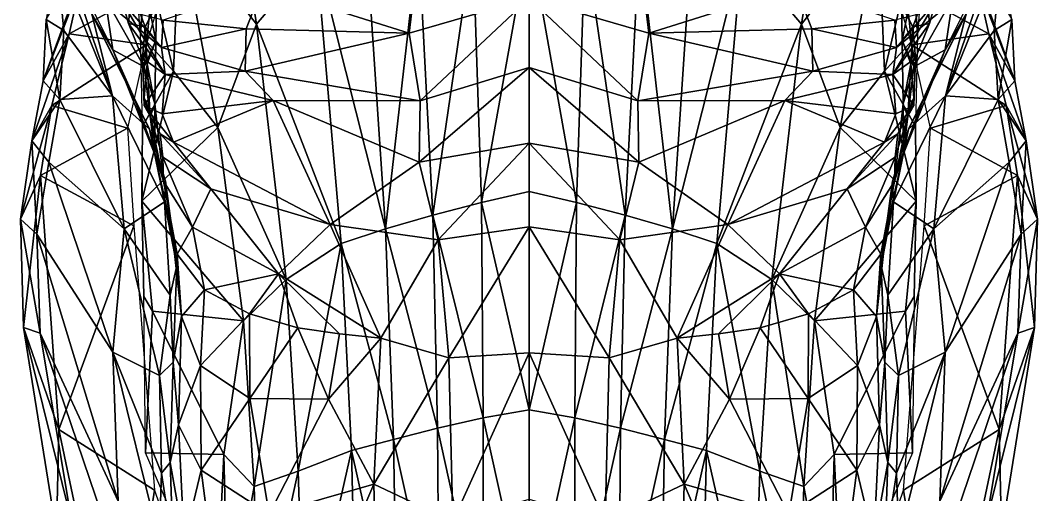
# Model space of a CAD drawing. Extents: x -0.45 to 0.39, y -1.3 to 2.18.
# Drawn here: x -0.0777 to 0.0777, y -1.1726 to -1.1001 of the extents above; entities that cross this region are included whole.
import ezdxf

# ---------------------------------------------------------------- set-up
doc = ezdxf.new("R2010")
doc.units = 0

msp = doc.modelspace()

# ---------------------------------------------------------------- linework, layer by layer
for points in [[(-0.04806, -1.05928, 1.45916), (-0.04164, -1.10066, 1.46093), (-0.0534, -1.08559, 1.48794)], [(-0.03253, -1.08988, 1.43932), (-0.04164, -1.10066, 1.46093), (-0.04806, -1.05928, 1.45916)], [(0.04164, -1.10066, 1.46093), (0.03253, -1.08988, 1.43932), (0.04806, -1.05928, 1.45916)], [(0.04164, -1.10066, 1.46093), (0.04806, -1.05928, 1.45916), (0.0534, -1.08559, 1.48794)], [(-0.0742, -1.10933, 1.53105), (-0.07373, -1.09996, 1.53563), (-0.06573, -1.08608, 1.52101)], [(-0.06849, -1.09451, 1.51778), (-0.0742, -1.10933, 1.53105), (-0.06573, -1.08608, 1.52101)], [(-0.0534, -1.08559, 1.48794), (-0.05429, -1.10785, 1.51365), (-0.05848, -1.09012, 1.51647)], [(-0.0534, -1.08559, 1.48794), (-0.04753, -1.11644, 1.48983), (-0.05429, -1.10785, 1.51365)], [(-0.04164, -1.10066, 1.46093), (-0.04753, -1.11644, 1.48983), (-0.0534, -1.08559, 1.48794)], [(0.04753, -1.11644, 1.48983), (0.04164, -1.10066, 1.46093), (0.0534, -1.08559, 1.48794)], [(0.04753, -1.11644, 1.48983), (0.0534, -1.08559, 1.48794), (0.05429, -1.10785, 1.51365)], [(0.05429, -1.10785, 1.51365), (0.0534, -1.08559, 1.48794), (0.05848, -1.09012, 1.51647)], [(0.07373, -1.09996, 1.53563), (0.0742, -1.10933, 1.53105), (0.06573, -1.08608, 1.52101)], [(0.0742, -1.10933, 1.53105), (0.06849, -1.09451, 1.51778), (0.06573, -1.08608, 1.52101)], [(-0.00858, -1.08806, 1.43543), (0, -1.08723, 1.4338), (-0.00728, -1.1279, 1.42921)], [(0, -1.12625, 1.42716), (-0.00728, -1.1279, 1.42921), (0, -1.08723, 1.4338)], [(0, -1.08723, 1.4338), (0.00858, -1.08806, 1.43543), (0.00728, -1.1279, 1.42921)], [(0.00728, -1.1279, 1.42921), (0, -1.12625, 1.42716), (0, -1.08723, 1.4338)], [(-0.06364, -1.11161, 1.56981), (-0.07152, -1.08838, 1.57774), (-0.07211, -1.09062, 1.54221)], [(-0.07152, -1.08838, 1.57774), (-0.06364, -1.11161, 1.56981), (-0.06676, -1.09916, 1.60173)], [(-0.05848, -1.09012, 1.51647), (-0.05936, -1.10223, 1.53071), (-0.06047, -1.08799, 1.53525)], [(-0.02485, -1.08769, 1.43458), (-0.02194, -1.13194, 1.43387), (-0.03253, -1.08988, 1.43932)], [(-0.02485, -1.08769, 1.43458), (-0.01687, -1.08771, 1.43461), (-0.02194, -1.13194, 1.43387)], [(-0.0147, -1.12985, 1.4309), (-0.02194, -1.13194, 1.43387), (-0.01687, -1.08771, 1.43461)], [(-0.01687, -1.08771, 1.43461), (-0.00858, -1.08806, 1.43543), (-0.0147, -1.12985, 1.4309)], [(-0.00728, -1.1279, 1.42921), (-0.0147, -1.12985, 1.4309), (-0.00858, -1.08806, 1.43543)], [(0.0147, -1.12985, 1.4309), (0.00728, -1.1279, 1.42921), (0.00858, -1.08806, 1.43543)], [(0.00858, -1.08806, 1.43543), (0.01687, -1.08771, 1.43461), (0.0147, -1.12985, 1.4309)], [(0.02194, -1.13194, 1.43387), (0.0147, -1.12985, 1.4309), (0.01687, -1.08771, 1.43461)], [(0.01687, -1.08771, 1.43461), (0.02485, -1.08769, 1.43458), (0.02194, -1.13194, 1.43387)], [(0.02194, -1.13194, 1.43387), (0.02485, -1.08769, 1.43458), (0.03253, -1.08988, 1.43932)], [(0.05936, -1.10223, 1.53071), (0.05848, -1.09012, 1.51647), (0.06047, -1.08799, 1.53525)], [(0.06364, -1.11161, 1.56981), (0.07152, -1.08838, 1.57774), (0.06676, -1.09916, 1.60173)], [(0.07152, -1.08838, 1.57774), (0.06364, -1.11161, 1.56981), (0.07211, -1.09062, 1.54221)], [(-0.07104, -1.10162, 1.53774), (-0.07211, -1.09062, 1.54221), (-0.07373, -1.09996, 1.53563)], [(-0.07104, -1.10162, 1.53774), (-0.06364, -1.11161, 1.56981), (-0.07211, -1.09062, 1.54221)], [(-0.05848, -1.09012, 1.51647), (-0.05429, -1.10785, 1.51365), (-0.05936, -1.10223, 1.53071)], [(-0.03253, -1.08988, 1.43932), (-0.02867, -1.13421, 1.44005), (-0.04164, -1.10066, 1.46093)], [(-0.02194, -1.13194, 1.43387), (-0.02867, -1.13421, 1.44005), (-0.03253, -1.08988, 1.43932)], [(0.02867, -1.13421, 1.44005), (0.02194, -1.13194, 1.43387), (0.03253, -1.08988, 1.43932)], [(0.02867, -1.13421, 1.44005), (0.03253, -1.08988, 1.43932), (0.04164, -1.10066, 1.46093)], [(0.05429, -1.10785, 1.51365), (0.05848, -1.09012, 1.51647), (0.05936, -1.10223, 1.53071)], [(0.06364, -1.11161, 1.56981), (0.07104, -1.10162, 1.53774), (0.07211, -1.09062, 1.54221)], [(0.07211, -1.09062, 1.54221), (0.07104, -1.10162, 1.53774), (0.07373, -1.09996, 1.53563)], [(-0.06358, -1.10457, 1.61062), (-0.06476, -1.09662, 1.61635), (-0.07026, -1.09121, 1.60605)], [(-0.06676, -1.09916, 1.60173), (-0.06358, -1.10457, 1.61062), (-0.07026, -1.09121, 1.60605)], [(0.06358, -1.10457, 1.61062), (0.06676, -1.09916, 1.60173), (0.07026, -1.09121, 1.60605)], [(0.06476, -1.09662, 1.61635), (0.06358, -1.10457, 1.61062), (0.07026, -1.09121, 1.60605)], [(-0.01729, -1.09345, 1.69071), (-0.04071, -1.09497, 1.6714), (-0.0183, -1.10205, 1.6831)], [(-0.01729, -1.09345, 1.69071), (-0.0183, -1.10205, 1.6831), (0, -1.0967, 1.6866)], [(0.0183, -1.10205, 1.6831), (0.01729, -1.09345, 1.69071), (0, -1.0967, 1.6866)], [(0.04071, -1.09497, 1.6714), (0.01729, -1.09345, 1.69071), (0.0183, -1.10205, 1.6831)], [(-0.06849, -1.09451, 1.51778), (-0.07023, -1.10213, 1.51456), (-0.0742, -1.10933, 1.53105)], [(-0.07023, -1.10213, 1.51456), (-0.06849, -1.09451, 1.51778), (-0.05557, -1.09408, 1.51818)], [(-0.05847, -1.10381, 1.51447), (-0.07023, -1.10213, 1.51456), (-0.05557, -1.09408, 1.51818)], [(-0.06073, -1.09545, 1.63832), (-0.06116, -1.10055, 1.64295), (-0.06209, -1.0973, 1.64661)], [(-0.05861, -1.10106, 1.63653), (-0.06116, -1.10055, 1.64295), (-0.06073, -1.09545, 1.63832)], [(-0.05691, -1.09775, 1.63325), (-0.05861, -1.10106, 1.63653), (-0.06073, -1.09545, 1.63832)], [(-0.04321, -1.10136, 1.66844), (-0.04071, -1.09497, 1.6714), (-0.05587, -1.10005, 1.6625)], [(-0.04071, -1.09497, 1.6714), (-0.04321, -1.10136, 1.66844), (-0.0183, -1.10205, 1.6831)], [(0.04321, -1.10136, 1.66844), (0.04071, -1.09497, 1.6714), (0.0183, -1.10205, 1.6831)], [(0.04071, -1.09497, 1.6714), (0.04321, -1.10136, 1.66844), (0.05587, -1.10005, 1.6625)], [(0.06849, -1.09451, 1.51778), (0.07023, -1.10213, 1.51456), (0.05557, -1.09408, 1.51818)], [(0.07023, -1.10213, 1.51456), (0.05847, -1.10381, 1.51447), (0.05557, -1.09408, 1.51818)], [(0.05861, -1.10106, 1.63653), (0.05691, -1.09775, 1.63325), (0.06073, -1.09545, 1.63832)], [(0.06116, -1.10055, 1.64295), (0.05861, -1.10106, 1.63653), (0.06073, -1.09545, 1.63832)], [(0.06116, -1.10055, 1.64295), (0.06073, -1.09545, 1.63832), (0.06209, -1.0973, 1.64661)], [(0.07023, -1.10213, 1.51456), (0.06849, -1.09451, 1.51778), (0.0742, -1.10933, 1.53105)], [(-0.06476, -1.09662, 1.61635), (-0.0588, -1.1072, 1.62011), (-0.05791, -1.09854, 1.62731)], [(-0.0588, -1.1072, 1.62011), (-0.06476, -1.09662, 1.61635), (-0.06358, -1.10457, 1.61062)], [(-0.0183, -1.10205, 1.6831), (-0.01661, -1.11239, 1.67539), (0, -1.0967, 1.6866)], [(0, -1.10728, 1.67847), (0, -1.0967, 1.6866), (-0.01661, -1.11239, 1.67539)], [(0, -1.0967, 1.6866), (0, -1.10728, 1.67847), (0.01661, -1.11239, 1.67539)], [(0.01661, -1.11239, 1.67539), (0.0183, -1.10205, 1.6831), (0, -1.0967, 1.6866)], [(0.0588, -1.1072, 1.62011), (0.06476, -1.09662, 1.61635), (0.05791, -1.09854, 1.62731)], [(0.06476, -1.09662, 1.61635), (0.0588, -1.1072, 1.62011), (0.06358, -1.10457, 1.61062)], [(-0.06356, -1.09814, 1.65503), (-0.06209, -1.0973, 1.64661), (-0.05613, -1.10423, 1.65833)], [(-0.05587, -1.10005, 1.6625), (-0.06356, -1.09814, 1.65503), (-0.05613, -1.10423, 1.65833)], [(-0.05613, -1.10423, 1.65833), (-0.06209, -1.0973, 1.64661), (-0.05559, -1.10834, 1.65265)], [(-0.05559, -1.10834, 1.65265), (-0.06209, -1.0973, 1.64661), (-0.06116, -1.10055, 1.64295)], [(-0.05791, -1.09854, 1.62731), (-0.0588, -1.1072, 1.62011), (-0.05699, -1.10314, 1.63005)], [(-0.05691, -1.09775, 1.63325), (-0.05699, -1.10314, 1.63005), (-0.05861, -1.10106, 1.63653)], [(-0.05699, -1.10314, 1.63005), (-0.05691, -1.09775, 1.63325), (-0.05791, -1.09854, 1.62731)], [(0.06209, -1.0973, 1.64661), (0.05613, -1.10423, 1.65833), (0.05559, -1.10834, 1.65265)], [(0.06209, -1.0973, 1.64661), (0.05559, -1.10834, 1.65265), (0.06116, -1.10055, 1.64295)], [(0.06356, -1.09814, 1.65503), (0.05587, -1.10005, 1.6625), (0.05613, -1.10423, 1.65833)], [(0.06209, -1.0973, 1.64661), (0.06356, -1.09814, 1.65503), (0.05613, -1.10423, 1.65833)], [(0.05691, -1.09775, 1.63325), (0.05699, -1.10314, 1.63005), (0.05791, -1.09854, 1.62731)], [(0.05699, -1.10314, 1.63005), (0.05691, -1.09775, 1.63325), (0.05861, -1.10106, 1.63653)], [(0.0588, -1.1072, 1.62011), (0.05791, -1.09854, 1.62731), (0.05699, -1.10314, 1.63005)], [(-0.07373, -1.09996, 1.53563), (-0.0742, -1.10933, 1.53105), (-0.07164, -1.1122, 1.53317)], [(-0.07104, -1.10162, 1.53774), (-0.07373, -1.09996, 1.53563), (-0.07164, -1.1122, 1.53317)], [(-0.05798, -1.11672, 1.59581), (-0.06033, -1.11191, 1.60459), (-0.06676, -1.09916, 1.60173)], [(-0.06033, -1.11191, 1.60459), (-0.06358, -1.10457, 1.61062), (-0.06676, -1.09916, 1.60173)], [(-0.05798, -1.11672, 1.59581), (-0.06676, -1.09916, 1.60173), (-0.06364, -1.11161, 1.56981)], [(-0.05587, -1.10005, 1.6625), (-0.05613, -1.10423, 1.65833), (-0.04321, -1.10136, 1.66844)], [(0.05613, -1.10423, 1.65833), (0.05587, -1.10005, 1.6625), (0.04321, -1.10136, 1.66844)], [(0.06033, -1.11191, 1.60459), (0.05798, -1.11672, 1.59581), (0.06676, -1.09916, 1.60173)], [(0.06676, -1.09916, 1.60173), (0.05798, -1.11672, 1.59581), (0.06364, -1.11161, 1.56981)], [(0.06358, -1.10457, 1.61062), (0.06033, -1.11191, 1.60459), (0.06676, -1.09916, 1.60173)], [(0.07373, -1.09996, 1.53563), (0.07104, -1.10162, 1.53774), (0.07164, -1.1122, 1.53317)], [(0.0742, -1.10933, 1.53105), (0.07373, -1.09996, 1.53563), (0.07164, -1.1122, 1.53317)], [(-0.07104, -1.10162, 1.53774), (-0.07164, -1.1122, 1.53317), (-0.06364, -1.11161, 1.56981)], [(-0.06116, -1.10055, 1.64295), (-0.05902, -1.10587, 1.64136), (-0.05559, -1.10834, 1.65265)], [(-0.05861, -1.10106, 1.63653), (-0.05902, -1.10587, 1.64136), (-0.06116, -1.10055, 1.64295)], [(-0.05902, -1.10587, 1.64136), (-0.05861, -1.10106, 1.63653), (-0.05833, -1.10671, 1.63396)], [(-0.05861, -1.10106, 1.63653), (-0.05699, -1.10314, 1.63005), (-0.05833, -1.10671, 1.63396)], [(-0.04334, -1.10784, 1.6641), (-0.04321, -1.10136, 1.66844), (-0.05613, -1.10423, 1.65833)], [(-0.04164, -1.10066, 1.46093), (-0.0371, -1.13968, 1.46123), (-0.04753, -1.11644, 1.48983)], [(-0.04321, -1.10136, 1.66844), (-0.04334, -1.10784, 1.6641), (-0.0183, -1.10205, 1.6831)], [(-0.02867, -1.13421, 1.44005), (-0.0371, -1.13968, 1.46123), (-0.04164, -1.10066, 1.46093)], [(0.04334, -1.10784, 1.6641), (0.04321, -1.10136, 1.66844), (0.0183, -1.10205, 1.6831)], [(0.0371, -1.13968, 1.46124), (0.02867, -1.13421, 1.44005), (0.04164, -1.10066, 1.46093)], [(0.0371, -1.13968, 1.46124), (0.04164, -1.10066, 1.46093), (0.04753, -1.11644, 1.48983)], [(0.04321, -1.10136, 1.66844), (0.04334, -1.10784, 1.6641), (0.05613, -1.10423, 1.65833)], [(0.05902, -1.10587, 1.64136), (0.06116, -1.10055, 1.64295), (0.05559, -1.10834, 1.65265)], [(0.05699, -1.10314, 1.63005), (0.05861, -1.10106, 1.63653), (0.05833, -1.10671, 1.63396)], [(0.05861, -1.10106, 1.63653), (0.05902, -1.10587, 1.64136), (0.05833, -1.10671, 1.63396)], [(0.05902, -1.10587, 1.64136), (0.05861, -1.10106, 1.63653), (0.06116, -1.10055, 1.64295)], [(0.07164, -1.1122, 1.53317), (0.07104, -1.10162, 1.53774), (0.06364, -1.11161, 1.56981)], [(-0.07592, -1.11847, 1.52657), (-0.0742, -1.10933, 1.53105), (-0.07023, -1.10213, 1.51456)], [(-0.07592, -1.11847, 1.52657), (-0.07023, -1.10213, 1.51456), (-0.07287, -1.1131, 1.50839)], [(-0.07287, -1.1131, 1.50839), (-0.07023, -1.10213, 1.51456), (-0.05847, -1.10381, 1.51447)], [(-0.05429, -1.10785, 1.51365), (-0.05904, -1.11632, 1.52413), (-0.05936, -1.10223, 1.53071)], [(-0.05716, -1.11285, 1.62526), (-0.05699, -1.10314, 1.63005), (-0.0588, -1.1072, 1.62011)], [(-0.05699, -1.10314, 1.63005), (-0.05716, -1.11285, 1.62526), (-0.05833, -1.10671, 1.63396)], [(-0.01661, -1.11239, 1.67539), (-0.0183, -1.10205, 1.6831), (-0.04334, -1.10784, 1.6641)], [(0.0183, -1.10205, 1.6831), (0.01661, -1.11239, 1.67539), (0.04334, -1.10784, 1.6641)], [(0.05904, -1.11632, 1.52413), (0.05429, -1.10785, 1.51365), (0.05936, -1.10223, 1.53071)], [(0.05716, -1.11285, 1.62526), (0.05699, -1.10314, 1.63005), (0.05833, -1.10671, 1.63396)], [(0.05699, -1.10314, 1.63005), (0.05716, -1.11285, 1.62526), (0.0588, -1.1072, 1.62011)], [(0.07023, -1.10213, 1.51456), (0.07287, -1.1131, 1.50839), (0.05847, -1.10381, 1.51447)], [(0.07023, -1.10213, 1.51456), (0.07592, -1.11847, 1.52657), (0.07287, -1.1131, 1.50839)], [(0.0742, -1.10933, 1.53105), (0.07592, -1.11847, 1.52657), (0.07023, -1.10213, 1.51456)], [(-0.06133, -1.11654, 1.50775), (-0.07287, -1.1131, 1.50839), (-0.05847, -1.10381, 1.51447)], [(-0.0588, -1.1072, 1.62011), (-0.06358, -1.10457, 1.61062), (-0.05715, -1.12058, 1.61461)], [(-0.06358, -1.10457, 1.61062), (-0.06033, -1.11191, 1.60459), (-0.05715, -1.12058, 1.61461)], [(-0.05613, -1.10423, 1.65833), (-0.05559, -1.10834, 1.65265), (-0.04334, -1.10784, 1.6641)], [(0.05559, -1.10834, 1.65265), (0.05613, -1.10423, 1.65833), (0.04334, -1.10784, 1.6641)], [(0.06033, -1.11191, 1.60459), (0.06358, -1.10457, 1.61062), (0.05715, -1.12058, 1.61461)], [(0.06358, -1.10457, 1.61062), (0.0588, -1.1072, 1.62011), (0.05715, -1.12058, 1.61461)], [(0.07287, -1.1131, 1.50839), (0.06133, -1.11654, 1.50775), (0.05847, -1.10381, 1.51447)], [(-0.0588, -1.11309, 1.64695), (-0.05902, -1.10587, 1.64136), (-0.05877, -1.1119, 1.63863)], [(-0.05902, -1.10587, 1.64136), (-0.0588, -1.11309, 1.64695), (-0.05559, -1.10834, 1.65265)], [(-0.05877, -1.1119, 1.63863), (-0.05902, -1.10587, 1.64136), (-0.05833, -1.10671, 1.63396)], [(0.0588, -1.11309, 1.64695), (0.05902, -1.10587, 1.64136), (0.05559, -1.10834, 1.65265)], [(0.05902, -1.10587, 1.64136), (0.05877, -1.1119, 1.63863), (0.05833, -1.10671, 1.63396)], [(0.05902, -1.10587, 1.64136), (0.0588, -1.11309, 1.64695), (0.05877, -1.1119, 1.63863)], [(-0.04753, -1.11644, 1.48983), (-0.05916, -1.1277, 1.50956), (-0.05429, -1.10785, 1.51365)], [(-0.05429, -1.10785, 1.51365), (-0.05916, -1.1277, 1.50956), (-0.05904, -1.11632, 1.52413)], [(-0.05716, -1.11285, 1.62526), (-0.0588, -1.1072, 1.62011), (-0.05715, -1.12058, 1.61461)], [(-0.05788, -1.11484, 1.63134), (-0.05877, -1.1119, 1.63863), (-0.05833, -1.10671, 1.63396)], [(-0.05716, -1.11285, 1.62526), (-0.05788, -1.11484, 1.63134), (-0.05833, -1.10671, 1.63396)], [(-0.0391, -1.11235, 1.65744), (-0.04334, -1.10784, 1.6641), (-0.05559, -1.10834, 1.65265)], [(-0.04334, -1.10784, 1.6641), (-0.0391, -1.11235, 1.65744), (-0.01661, -1.11239, 1.67539)], [(-0.01661, -1.11239, 1.67539), (-0.01677, -1.12178, 1.66779), (0, -1.10728, 1.67847)], [(0, -1.11886, 1.66999), (0, -1.10728, 1.67847), (-0.01677, -1.12178, 1.66779)], [(0.01677, -1.12178, 1.66779), (0.01661, -1.11239, 1.67539), (0, -1.10728, 1.67847)], [(0, -1.10728, 1.67847), (0, -1.11886, 1.66999), (0.01677, -1.12178, 1.66779)], [(0.0391, -1.11235, 1.65744), (0.04334, -1.10784, 1.6641), (0.01661, -1.11239, 1.67539)], [(0.04334, -1.10784, 1.6641), (0.0391, -1.11235, 1.65744), (0.05559, -1.10834, 1.65265)], [(0.05916, -1.1277, 1.50956), (0.04753, -1.11644, 1.48983), (0.05429, -1.10785, 1.51365)], [(0.05916, -1.1277, 1.50956), (0.05429, -1.10785, 1.51365), (0.05904, -1.11632, 1.52413)], [(0.0588, -1.1072, 1.62011), (0.05716, -1.11285, 1.62526), (0.05715, -1.12058, 1.61461)], [(0.05788, -1.11484, 1.63134), (0.05716, -1.11285, 1.62526), (0.05833, -1.10671, 1.63396)], [(0.05877, -1.1119, 1.63863), (0.05788, -1.11484, 1.63134), (0.05833, -1.10671, 1.63396)], [(-0.0742, -1.10933, 1.53105), (-0.07592, -1.11847, 1.52657), (-0.07164, -1.1122, 1.53317)], [(-0.0588, -1.11309, 1.64695), (-0.05603, -1.11436, 1.65008), (-0.05559, -1.10834, 1.65265)], [(-0.05559, -1.10834, 1.65265), (-0.05603, -1.11436, 1.65008), (-0.0391, -1.11235, 1.65744)], [(0.05603, -1.11436, 1.65008), (0.05559, -1.10834, 1.65265), (0.0391, -1.11235, 1.65744)], [(0.05603, -1.11436, 1.65008), (0.0588, -1.11309, 1.64695), (0.05559, -1.10834, 1.65265)], [(0.07592, -1.11847, 1.52657), (0.0742, -1.10933, 1.53105), (0.07164, -1.1122, 1.53317)], [(-0.07335, -1.12178, 1.52945), (-0.07164, -1.1122, 1.53317), (-0.07592, -1.11847, 1.52657)], [(-0.07164, -1.1122, 1.53317), (-0.07335, -1.12178, 1.52945), (-0.06183, -1.13195, 1.56122)], [(-0.06183, -1.13195, 1.56122), (-0.06364, -1.11161, 1.56981), (-0.07164, -1.1122, 1.53317)], [(-0.06364, -1.11161, 1.56981), (-0.06183, -1.13195, 1.56122), (-0.05569, -1.12781, 1.58886)], [(-0.05569, -1.12781, 1.58886), (-0.05798, -1.11672, 1.59581), (-0.06364, -1.11161, 1.56981)], [(-0.05798, -1.11672, 1.59581), (-0.0555, -1.12466, 1.60282), (-0.06033, -1.11191, 1.60459)], [(-0.06033, -1.11191, 1.60459), (-0.0555, -1.12466, 1.60282), (-0.05715, -1.12058, 1.61461)], [(-0.0588, -1.11309, 1.64695), (-0.05877, -1.1119, 1.63863), (-0.05633, -1.1174, 1.64244)], [(-0.05877, -1.1119, 1.63863), (-0.05594, -1.12099, 1.635), (-0.05633, -1.1174, 1.64244)], [(-0.05877, -1.1119, 1.63863), (-0.05788, -1.11484, 1.63134), (-0.05594, -1.12099, 1.635)], [(-0.05603, -1.11436, 1.65008), (-0.0543, -1.11871, 1.64676), (-0.0391, -1.11235, 1.65744)], [(-0.03036, -1.13128, 1.65881), (-0.0391, -1.11235, 1.65744), (-0.0543, -1.11871, 1.64676)], [(-0.01677, -1.12178, 1.66779), (-0.01661, -1.11239, 1.67539), (-0.0391, -1.11235, 1.65744)], [(-0.0391, -1.11235, 1.65744), (-0.03036, -1.13128, 1.65881), (-0.01677, -1.12178, 1.66779)], [(0.01661, -1.11239, 1.67539), (0.01677, -1.12178, 1.66779), (0.0391, -1.11235, 1.65744)], [(0.03036, -1.13128, 1.65881), (0.0391, -1.11235, 1.65744), (0.01677, -1.12178, 1.66779)], [(0.0391, -1.11235, 1.65744), (0.03036, -1.13128, 1.65881), (0.0543, -1.11871, 1.64676)], [(0.0543, -1.11871, 1.64676), (0.05603, -1.11436, 1.65008), (0.0391, -1.11235, 1.65744)], [(0.0555, -1.12466, 1.60282), (0.06033, -1.11191, 1.60459), (0.05715, -1.12058, 1.61461)], [(0.0555, -1.12466, 1.60282), (0.05798, -1.11672, 1.59581), (0.06033, -1.11191, 1.60459)], [(0.05798, -1.11672, 1.59581), (0.05569, -1.12781, 1.58886), (0.06364, -1.11161, 1.56981)], [(0.06183, -1.13195, 1.56122), (0.06364, -1.11161, 1.56981), (0.05569, -1.12781, 1.58886)], [(0.05594, -1.12099, 1.635), (0.05877, -1.1119, 1.63863), (0.05633, -1.1174, 1.64244)], [(0.05788, -1.11484, 1.63134), (0.05877, -1.1119, 1.63863), (0.05594, -1.12099, 1.635)], [(0.05877, -1.1119, 1.63863), (0.0588, -1.11309, 1.64695), (0.05633, -1.1174, 1.64244)], [(0.06364, -1.11161, 1.56981), (0.06183, -1.13195, 1.56122), (0.07164, -1.1122, 1.53317)], [(0.07335, -1.12178, 1.52945), (0.07164, -1.1122, 1.53317), (0.06183, -1.13195, 1.56122)], [(0.07164, -1.1122, 1.53317), (0.07335, -1.12178, 1.52945), (0.07592, -1.11847, 1.52657)], [(-0.07769, -1.13045, 1.52002), (-0.07592, -1.11847, 1.52657), (-0.07287, -1.1131, 1.50839)], [(-0.07769, -1.13045, 1.52002), (-0.07287, -1.1131, 1.50839), (-0.0746, -1.1238, 1.49998)], [(-0.0746, -1.1238, 1.49998), (-0.07287, -1.1131, 1.50839), (-0.06133, -1.11654, 1.50775)], [(-0.05603, -1.11436, 1.65008), (-0.0588, -1.11309, 1.64695), (-0.0543, -1.11871, 1.64676)], [(-0.0543, -1.11871, 1.64676), (-0.0588, -1.11309, 1.64695), (-0.05633, -1.1174, 1.64244)], [(-0.05716, -1.11285, 1.62526), (-0.05583, -1.12467, 1.62541), (-0.05788, -1.11484, 1.63134)], [(-0.05583, -1.12467, 1.62541), (-0.05716, -1.11285, 1.62526), (-0.05715, -1.12058, 1.61461)], [(0.0588, -1.11309, 1.64695), (0.05603, -1.11436, 1.65008), (0.0543, -1.11871, 1.64676)], [(0.0588, -1.11309, 1.64695), (0.0543, -1.11871, 1.64676), (0.05633, -1.1174, 1.64244)], [(0.05583, -1.12467, 1.62541), (0.05716, -1.11285, 1.62526), (0.05788, -1.11484, 1.63134)], [(0.05716, -1.11285, 1.62526), (0.05583, -1.12467, 1.62541), (0.05715, -1.12058, 1.61461)], [(0.07287, -1.1131, 1.50839), (0.0746, -1.1238, 1.49998), (0.06133, -1.11654, 1.50775)], [(0.07592, -1.11847, 1.52657), (0.07769, -1.13045, 1.52002), (0.07287, -1.1131, 1.50839)], [(0.07287, -1.1131, 1.50839), (0.07769, -1.13045, 1.52002), (0.0746, -1.1238, 1.49998)], [(-0.05594, -1.12099, 1.635), (-0.05788, -1.11484, 1.63134), (-0.05583, -1.12467, 1.62541)], [(0.05788, -1.11484, 1.63134), (0.05594, -1.12099, 1.635), (0.05583, -1.12467, 1.62541)], [(-0.06038, -1.13147, 1.50165), (-0.0746, -1.1238, 1.49998), (-0.06133, -1.11654, 1.50775)], [(-0.05916, -1.1277, 1.50956), (-0.05901, -1.12962, 1.51687), (-0.05904, -1.11632, 1.52413)], [(-0.04753, -1.11644, 1.48983), (-0.04359, -1.14601, 1.49124), (-0.05916, -1.1277, 1.50956)], [(-0.0555, -1.12466, 1.60282), (-0.05798, -1.11672, 1.59581), (-0.05569, -1.12781, 1.58886)], [(-0.0371, -1.13968, 1.46123), (-0.04359, -1.14601, 1.49124), (-0.04753, -1.11644, 1.48983)], [(0.04359, -1.14601, 1.49124), (0.0371, -1.13968, 1.46124), (0.04753, -1.11644, 1.48983)], [(0.04359, -1.14601, 1.49124), (0.04753, -1.11644, 1.48983), (0.05916, -1.1277, 1.50956)], [(0.05798, -1.11672, 1.59581), (0.0555, -1.12466, 1.60282), (0.05569, -1.12781, 1.58886)], [(0.05901, -1.12962, 1.51687), (0.05916, -1.1277, 1.50956), (0.05904, -1.11632, 1.52413)], [(0.0746, -1.1238, 1.49998), (0.06038, -1.13147, 1.50165), (0.06133, -1.11654, 1.50775)], [(-0.07592, -1.11847, 1.52657), (-0.07769, -1.13045, 1.52002), (-0.07516, -1.13276, 1.52332)], [(-0.07335, -1.12178, 1.52945), (-0.07592, -1.11847, 1.52657), (-0.07516, -1.13276, 1.52332)], [(-0.05633, -1.1174, 1.64244), (-0.04862, -1.12581, 1.64206), (-0.0543, -1.11871, 1.64676)], [(-0.05594, -1.12099, 1.635), (-0.04862, -1.12581, 1.64206), (-0.05633, -1.1174, 1.64244)], [(-0.0543, -1.11871, 1.64676), (-0.04862, -1.12581, 1.64206), (-0.03036, -1.13128, 1.65881)], [(0.04862, -1.12581, 1.64206), (0.0543, -1.11871, 1.64676), (0.03036, -1.13128, 1.65881)], [(0.04862, -1.12581, 1.64206), (0.05633, -1.1174, 1.64244), (0.0543, -1.11871, 1.64676)], [(0.04862, -1.12581, 1.64206), (0.05594, -1.12099, 1.635), (0.05633, -1.1174, 1.64244)], [(0.07592, -1.11847, 1.52657), (0.07335, -1.12178, 1.52945), (0.07516, -1.13276, 1.52332)], [(0.07769, -1.13045, 1.52002), (0.07592, -1.11847, 1.52657), (0.07516, -1.13276, 1.52332)], [(-0.01677, -1.12178, 1.66779), (-0.01389, -1.13364, 1.65787), (0, -1.11886, 1.66999)], [(0, -1.13162, 1.65941), (0, -1.11886, 1.66999), (-0.01389, -1.13364, 1.65787)], [(0.01389, -1.13364, 1.65787), (0.01677, -1.12178, 1.66779), (0, -1.11886, 1.66999)], [(0, -1.11886, 1.66999), (0, -1.13162, 1.65941), (0.01389, -1.13364, 1.65787)], [(-0.06359, -1.15079, 1.54991), (-0.07335, -1.12178, 1.52945), (-0.07516, -1.13276, 1.52332)], [(-0.06359, -1.15079, 1.54991), (-0.06183, -1.13195, 1.56122), (-0.07335, -1.12178, 1.52945)], [(-0.0543, -1.13433, 1.61104), (-0.05375, -1.13579, 1.61962), (-0.05715, -1.12058, 1.61461)], [(-0.05375, -1.13579, 1.61962), (-0.05583, -1.12467, 1.62541), (-0.05715, -1.12058, 1.61461)], [(-0.0555, -1.12466, 1.60282), (-0.0543, -1.13433, 1.61104), (-0.05715, -1.12058, 1.61461)], [(-0.04862, -1.12581, 1.64206), (-0.05594, -1.12099, 1.635), (-0.05141, -1.13167, 1.63009)], [(-0.05141, -1.13167, 1.63009), (-0.05594, -1.12099, 1.635), (-0.05583, -1.12467, 1.62541)], [(-0.01389, -1.13364, 1.65787), (-0.01677, -1.12178, 1.66779), (-0.03036, -1.13128, 1.65881)], [(0.01677, -1.12178, 1.66779), (0.01389, -1.13364, 1.65787), (0.03036, -1.13128, 1.65881)], [(0.05594, -1.12099, 1.635), (0.04862, -1.12581, 1.64206), (0.05141, -1.13167, 1.63009)], [(0.05594, -1.12099, 1.635), (0.05141, -1.13167, 1.63009), (0.05583, -1.12467, 1.62541)], [(0.05583, -1.12467, 1.62541), (0.05375, -1.13579, 1.61962), (0.05715, -1.12058, 1.61461)], [(0.05375, -1.13579, 1.61962), (0.0543, -1.13433, 1.61104), (0.05715, -1.12058, 1.61461)], [(0.0543, -1.13433, 1.61104), (0.0555, -1.12466, 1.60282), (0.05715, -1.12058, 1.61461)], [(0.06183, -1.13195, 1.56122), (0.06359, -1.15079, 1.54991), (0.07335, -1.12178, 1.52945)], [(0.07335, -1.12178, 1.52945), (0.06359, -1.15079, 1.54991), (0.07516, -1.13276, 1.52332)], [(-0.0772, -1.14703, 1.51255), (-0.07769, -1.13045, 1.52002), (-0.0746, -1.1238, 1.49998)], [(-0.0772, -1.14703, 1.51255), (-0.0746, -1.1238, 1.49998), (-0.07179, -1.16261, 1.4909)], [(-0.07179, -1.16261, 1.4909), (-0.0746, -1.1238, 1.49998), (-0.06038, -1.13147, 1.50165)], [(-0.05375, -1.13579, 1.61962), (-0.05141, -1.13167, 1.63009), (-0.05583, -1.12467, 1.62541)], [(-0.05379, -1.13756, 1.5989), (-0.0555, -1.12466, 1.60282), (-0.05569, -1.12781, 1.58886)], [(-0.0543, -1.13433, 1.61104), (-0.0555, -1.12466, 1.60282), (-0.05379, -1.13756, 1.5989)], [(0.05141, -1.13167, 1.63009), (0.05375, -1.13579, 1.61962), (0.05583, -1.12467, 1.62541)], [(0.0555, -1.12466, 1.60282), (0.05379, -1.13756, 1.5989), (0.05569, -1.12781, 1.58886)], [(0.0555, -1.12466, 1.60282), (0.0543, -1.13433, 1.61104), (0.05379, -1.13756, 1.5989)], [(0.0746, -1.1238, 1.49998), (0.07179, -1.16261, 1.4909), (0.06038, -1.13147, 1.50165)], [(0.0746, -1.1238, 1.49998), (0.0772, -1.14703, 1.51255), (0.07179, -1.16261, 1.4909)], [(0.07769, -1.13045, 1.52002), (0.0772, -1.14703, 1.51255), (0.0746, -1.1238, 1.49998)], [(-0.04862, -1.12581, 1.64206), (-0.05141, -1.13167, 1.63009), (-0.03825, -1.1388, 1.63736)], [(-0.03825, -1.1388, 1.63736), (-0.03036, -1.13128, 1.65881), (-0.04862, -1.12581, 1.64206)], [(0, -1.12625, 1.42716), (0, -1.15958, 1.42536), (-0.00728, -1.1279, 1.42921)], [(0, -1.15958, 1.42536), (0, -1.12625, 1.42716), (0.00728, -1.1279, 1.42921)], [(0.03036, -1.13128, 1.65881), (0.03825, -1.1388, 1.63736), (0.04862, -1.12581, 1.64206)], [(0.05141, -1.13167, 1.63009), (0.04862, -1.12581, 1.64206), (0.03825, -1.1388, 1.63736)], [(-0.05481, -1.1421, 1.58462), (-0.05569, -1.12781, 1.58886), (-0.06183, -1.13195, 1.56122)], [(-0.05749, -1.14452, 1.505), (-0.05882, -1.14231, 1.51066), (-0.05916, -1.1277, 1.50956)], [(-0.05901, -1.12962, 1.51687), (-0.05916, -1.1277, 1.50956), (-0.05882, -1.14231, 1.51066)], [(-0.04359, -1.14601, 1.49124), (-0.05749, -1.14452, 1.505), (-0.05916, -1.1277, 1.50956)], [(-0.05481, -1.1421, 1.58462), (-0.05379, -1.13756, 1.5989), (-0.05569, -1.12781, 1.58886)], [(-0.00728, -1.1279, 1.42921), (-0.00702, -1.16083, 1.42751), (-0.0147, -1.12985, 1.4309)], [(0, -1.15958, 1.42536), (-0.00702, -1.16083, 1.42751), (-0.00728, -1.1279, 1.42921)], [(0.00702, -1.16083, 1.42751), (0, -1.15958, 1.42536), (0.00728, -1.1279, 1.42921)], [(0.00702, -1.16083, 1.42751), (0.00728, -1.1279, 1.42921), (0.0147, -1.12985, 1.4309)], [(0.05749, -1.14452, 1.505), (0.04359, -1.14601, 1.49124), (0.05916, -1.1277, 1.50956)], [(0.05379, -1.13756, 1.5989), (0.05481, -1.1421, 1.58462), (0.05569, -1.12781, 1.58886)], [(0.05569, -1.12781, 1.58886), (0.05481, -1.1421, 1.58462), (0.06183, -1.13195, 1.56122)], [(0.05882, -1.14231, 1.51066), (0.05749, -1.14452, 1.505), (0.05916, -1.1277, 1.50956)], [(0.05916, -1.1277, 1.50956), (0.05901, -1.12962, 1.51687), (0.05882, -1.14231, 1.51066)], [(-0.07769, -1.13045, 1.52002), (-0.0772, -1.14703, 1.51255), (-0.07467, -1.14791, 1.51661)], [(-0.07516, -1.13276, 1.52332), (-0.07769, -1.13045, 1.52002), (-0.07467, -1.14791, 1.51661)], [(-0.0147, -1.12985, 1.4309), (-0.01398, -1.16241, 1.43025), (-0.02194, -1.13194, 1.43387)], [(-0.00702, -1.16083, 1.42751), (-0.01398, -1.16241, 1.43025), (-0.0147, -1.12985, 1.4309)], [(0.01398, -1.16241, 1.43025), (0.00702, -1.16083, 1.42751), (0.0147, -1.12985, 1.4309)], [(0.01398, -1.16241, 1.43025), (0.0147, -1.12985, 1.4309), (0.02194, -1.13194, 1.43387)], [(0.0772, -1.14703, 1.51255), (0.07769, -1.13045, 1.52002), (0.07467, -1.14791, 1.51661)], [(0.07769, -1.13045, 1.52002), (0.07516, -1.13276, 1.52332), (0.07467, -1.14791, 1.51661)], [(-0.05719, -1.17188, 1.48735), (-0.07179, -1.16261, 1.4909), (-0.06038, -1.13147, 1.50165)], [(-0.06183, -1.13195, 1.56122), (-0.06359, -1.15079, 1.54991), (-0.05642, -1.15435, 1.57493)], [(-0.05642, -1.15435, 1.57493), (-0.05481, -1.1421, 1.58462), (-0.06183, -1.13195, 1.56122)], [(-0.05141, -1.13167, 1.63009), (-0.05375, -1.13579, 1.61962), (-0.04956, -1.14129, 1.62357)], [(-0.05141, -1.13167, 1.63009), (-0.04956, -1.14129, 1.62357), (-0.03825, -1.1388, 1.63736)], [(-0.02263, -1.14866, 1.64304), (-0.03036, -1.13128, 1.65881), (-0.03825, -1.1388, 1.63736)], [(-0.01389, -1.13364, 1.65787), (-0.03036, -1.13128, 1.65881), (-0.02263, -1.14866, 1.64304)], [(-0.02194, -1.13194, 1.43387), (-0.02072, -1.16412, 1.43426), (-0.02867, -1.13421, 1.44005)], [(-0.01398, -1.16241, 1.43025), (-0.02072, -1.16412, 1.43426), (-0.02194, -1.13194, 1.43387)], [(0, -1.13162, 1.65941), (-0.01389, -1.13364, 1.65787), (-0.01227, -1.15166, 1.64189)], [(0, -1.15089, 1.64306), (0, -1.13162, 1.65941), (-0.01227, -1.15166, 1.64189)], [(0.01389, -1.13364, 1.65787), (0, -1.13162, 1.65941), (0.01227, -1.15166, 1.64189)], [(0, -1.13162, 1.65941), (0, -1.15089, 1.64306), (0.01227, -1.15166, 1.64189)], [(0.03036, -1.13128, 1.65881), (0.01389, -1.13364, 1.65787), (0.02263, -1.14866, 1.64304)], [(0.02072, -1.16412, 1.43426), (0.01398, -1.16241, 1.43025), (0.02194, -1.13194, 1.43387)], [(0.02072, -1.16412, 1.43426), (0.02194, -1.13194, 1.43387), (0.02867, -1.13421, 1.44005)], [(0.03036, -1.13128, 1.65881), (0.02263, -1.14866, 1.64304), (0.03825, -1.1388, 1.63736)], [(0.04956, -1.14129, 1.62357), (0.05141, -1.13167, 1.63009), (0.03825, -1.1388, 1.63736)], [(0.05375, -1.13579, 1.61962), (0.05141, -1.13167, 1.63009), (0.04956, -1.14129, 1.62357)], [(0.05481, -1.1421, 1.58462), (0.05642, -1.15435, 1.57492), (0.06183, -1.13195, 1.56122)], [(0.06359, -1.15079, 1.54991), (0.06183, -1.13195, 1.56122), (0.05642, -1.15435, 1.57492)], [(0.07179, -1.16261, 1.4909), (0.05719, -1.17188, 1.48735), (0.06038, -1.13147, 1.50165)], [(-0.06276, -1.17356, 1.53921), (-0.06359, -1.15079, 1.54991), (-0.07516, -1.13276, 1.52332)], [(-0.06276, -1.17356, 1.53921), (-0.07516, -1.13276, 1.52332), (-0.07467, -1.14791, 1.51661)], [(-0.0371, -1.13968, 1.46123), (-0.02867, -1.13421, 1.44005), (-0.03525, -1.16897, 1.45843)], [(-0.02712, -1.16581, 1.4403), (-0.03525, -1.16897, 1.45843), (-0.02867, -1.13421, 1.44005)], [(-0.02072, -1.16412, 1.43426), (-0.02712, -1.16581, 1.4403), (-0.02867, -1.13421, 1.44005)], [(-0.01227, -1.15166, 1.64189), (-0.01389, -1.13364, 1.65787), (-0.02263, -1.14866, 1.64304)], [(0.01389, -1.13364, 1.65787), (0.01227, -1.15166, 1.64189), (0.02263, -1.14866, 1.64304)], [(0.02712, -1.16581, 1.4403), (0.02072, -1.16412, 1.43426), (0.02867, -1.13421, 1.44005)], [(0.03525, -1.16897, 1.45843), (0.02712, -1.16581, 1.4403), (0.02867, -1.13421, 1.44005)], [(0.02867, -1.13421, 1.44005), (0.0371, -1.13968, 1.46124), (0.03525, -1.16897, 1.45843)], [(0.07516, -1.13276, 1.52332), (0.06276, -1.17356, 1.53921), (0.07467, -1.14791, 1.51661)], [(0.06359, -1.15079, 1.54991), (0.06276, -1.17356, 1.53921), (0.07516, -1.13276, 1.52332)], [(-0.05375, -1.13579, 1.61962), (-0.0543, -1.13433, 1.61104), (-0.0531, -1.14534, 1.61244)], [(-0.0543, -1.13433, 1.61104), (-0.05379, -1.13756, 1.5989), (-0.0531, -1.14534, 1.61244)], [(-0.04956, -1.14129, 1.62357), (-0.05375, -1.13579, 1.61962), (-0.0531, -1.14534, 1.61244)], [(0.05375, -1.13579, 1.61962), (0.04956, -1.14129, 1.62357), (0.0531, -1.14534, 1.61244)], [(0.0543, -1.13433, 1.61104), (0.05375, -1.13579, 1.61962), (0.0531, -1.14534, 1.61244)], [(0.05379, -1.13756, 1.5989), (0.0543, -1.13433, 1.61104), (0.0531, -1.14534, 1.61244)], [(-0.05481, -1.1421, 1.58462), (-0.05433, -1.15232, 1.59207), (-0.05379, -1.13756, 1.5989)], [(-0.05379, -1.13756, 1.5989), (-0.05433, -1.15232, 1.59207), (-0.0531, -1.14534, 1.61244)], [(-0.04956, -1.14129, 1.62357), (-0.04269, -1.14494, 1.6271), (-0.03825, -1.1388, 1.63736)], [(-0.04269, -1.14494, 1.6271), (-0.03532, -1.14706, 1.63157), (-0.03825, -1.1388, 1.63736)], [(-0.03532, -1.14706, 1.63157), (-0.02893, -1.14797, 1.63709), (-0.03825, -1.1388, 1.63736)], [(-0.03825, -1.1388, 1.63736), (-0.02893, -1.14797, 1.63709), (-0.02263, -1.14866, 1.64304)], [(0.02893, -1.14797, 1.63709), (0.03825, -1.1388, 1.63736), (0.02263, -1.14866, 1.64304)], [(0.02893, -1.14797, 1.63709), (0.03532, -1.14706, 1.63157), (0.03825, -1.1388, 1.63736)], [(0.03532, -1.14706, 1.63157), (0.04269, -1.14494, 1.6271), (0.03825, -1.1388, 1.63736)], [(0.04269, -1.14494, 1.6271), (0.04956, -1.14129, 1.62357), (0.03825, -1.1388, 1.63736)], [(0.05433, -1.15232, 1.59207), (0.05379, -1.13756, 1.5989), (0.0531, -1.14534, 1.61244)], [(0.05433, -1.15232, 1.59207), (0.05481, -1.1421, 1.58462), (0.05379, -1.13756, 1.5989)], [(-0.04359, -1.14601, 1.49124), (-0.0371, -1.13968, 1.46123), (-0.042, -1.17134, 1.4832)], [(-0.03525, -1.16897, 1.45843), (-0.042, -1.17134, 1.4832), (-0.0371, -1.13968, 1.46123)], [(0.042, -1.17134, 1.4832), (0.03525, -1.16897, 1.45843), (0.0371, -1.13968, 1.46124)], [(0.0371, -1.13968, 1.46124), (0.04359, -1.14601, 1.49124), (0.042, -1.17134, 1.4832)], [(-0.05016, -1.15285, 1.61663), (-0.04956, -1.14129, 1.62357), (-0.0531, -1.14534, 1.61244)], [(-0.04269, -1.14494, 1.6271), (-0.04956, -1.14129, 1.62357), (-0.05016, -1.15285, 1.61663)], [(0.04956, -1.14129, 1.62357), (0.04269, -1.14494, 1.6271), (0.05016, -1.15285, 1.61663)], [(0.04956, -1.14129, 1.62357), (0.05016, -1.15285, 1.61663), (0.0531, -1.14534, 1.61244)], [(-0.05882, -1.14231, 1.51066), (-0.05749, -1.14452, 1.505), (-0.0586, -1.16618, 1.49984)], [(-0.05433, -1.15232, 1.59207), (-0.05481, -1.1421, 1.58462), (-0.05642, -1.15435, 1.57493)], [(0.05481, -1.1421, 1.58462), (0.05433, -1.15232, 1.59207), (0.05642, -1.15435, 1.57492)], [(0.05749, -1.14452, 1.505), (0.05882, -1.14231, 1.51066), (0.0586, -1.16618, 1.49984)], [(-0.04661, -1.16642, 1.49624), (-0.0586, -1.16618, 1.49984), (-0.05749, -1.14452, 1.505)], [(-0.05749, -1.14452, 1.505), (-0.04359, -1.14601, 1.49124), (-0.04661, -1.16642, 1.49624)], [(-0.04269, -1.14494, 1.6271), (-0.05016, -1.15285, 1.61663), (-0.04264, -1.15787, 1.62002)], [(-0.03532, -1.14706, 1.63157), (-0.04269, -1.14494, 1.6271), (-0.04264, -1.15787, 1.62002)], [(0.04269, -1.14494, 1.6271), (0.03532, -1.14706, 1.63157), (0.04264, -1.15787, 1.62002)], [(0.05016, -1.15285, 1.61663), (0.04269, -1.14494, 1.6271), (0.04264, -1.15787, 1.62002)], [(0.04359, -1.14601, 1.49124), (0.05749, -1.14452, 1.505), (0.04661, -1.16642, 1.49624)], [(0.0586, -1.16618, 1.49984), (0.04661, -1.16642, 1.49624), (0.05749, -1.14452, 1.505)], [(-0.05433, -1.15232, 1.59207), (-0.05354, -1.1619, 1.60381), (-0.0531, -1.14534, 1.61244)], [(-0.05354, -1.1619, 1.60381), (-0.05016, -1.15285, 1.61663), (-0.0531, -1.14534, 1.61244)], [(-0.042, -1.17134, 1.4832), (-0.04661, -1.16642, 1.49624), (-0.04359, -1.14601, 1.49124)], [(0.04661, -1.16642, 1.49624), (0.042, -1.17134, 1.4832), (0.04359, -1.14601, 1.49124)], [(0.05016, -1.15285, 1.61663), (0.05354, -1.1619, 1.60381), (0.0531, -1.14534, 1.61244)], [(0.05354, -1.1619, 1.60381), (0.05433, -1.15232, 1.59207), (0.0531, -1.14534, 1.61244)], [(-0.0772, -1.14703, 1.51255), (-0.07219, -1.17846, 1.49982), (-0.06984, -1.17684, 1.50572)], [(-0.07467, -1.14791, 1.51661), (-0.0772, -1.14703, 1.51255), (-0.06984, -1.17684, 1.50572)], [(-0.07219, -1.17846, 1.49982), (-0.0772, -1.14703, 1.51255), (-0.07179, -1.16261, 1.4909)], [(-0.06146, -1.18674, 1.53132), (-0.06276, -1.17356, 1.53921), (-0.07467, -1.14791, 1.51661)], [(-0.06146, -1.18674, 1.53132), (-0.07467, -1.14791, 1.51661), (-0.06984, -1.17684, 1.50572)], [(-0.03532, -1.14706, 1.63157), (-0.04264, -1.15787, 1.62002), (-0.03063, -1.158, 1.6292)], [(-0.02893, -1.14797, 1.63709), (-0.03532, -1.14706, 1.63157), (-0.03063, -1.158, 1.6292)], [(-0.03063, -1.158, 1.6292), (-0.02263, -1.14866, 1.64304), (-0.02893, -1.14797, 1.63709)], [(0.02263, -1.14866, 1.64304), (0.03063, -1.158, 1.6292), (0.02893, -1.14797, 1.63709)], [(0.03532, -1.14706, 1.63157), (0.02893, -1.14797, 1.63709), (0.03063, -1.158, 1.6292)], [(0.04264, -1.15787, 1.62002), (0.03532, -1.14706, 1.63157), (0.03063, -1.158, 1.6292)], [(0.07467, -1.14791, 1.51661), (0.06146, -1.18674, 1.53132), (0.06984, -1.17684, 1.50572)], [(0.06276, -1.17356, 1.53921), (0.06146, -1.18674, 1.53132), (0.07467, -1.14791, 1.51661)], [(0.07219, -1.17846, 1.49982), (0.0772, -1.14703, 1.51255), (0.06984, -1.17684, 1.50572)], [(0.0772, -1.14703, 1.51255), (0.07467, -1.14791, 1.51661), (0.06984, -1.17684, 1.50572)], [(0.0772, -1.14703, 1.51255), (0.07219, -1.17846, 1.49982), (0.07179, -1.16261, 1.4909)], [(-0.02371, -1.17095, 1.62489), (-0.02263, -1.14866, 1.64304), (-0.03063, -1.158, 1.6292)], [(-0.01227, -1.15166, 1.64189), (-0.02263, -1.14866, 1.64304), (-0.02371, -1.17095, 1.62489)], [(0.02263, -1.14866, 1.64304), (0.01227, -1.15166, 1.64189), (0.02371, -1.17095, 1.62489)], [(0.02263, -1.14866, 1.64304), (0.02371, -1.17095, 1.62489), (0.03063, -1.158, 1.6292)], [(-0.05613, -1.1693, 1.57105), (-0.05642, -1.15435, 1.57493), (-0.06359, -1.15079, 1.54991)], [(-0.0565, -1.17964, 1.56336), (-0.05613, -1.1693, 1.57105), (-0.06359, -1.15079, 1.54991)], [(-0.0565, -1.17964, 1.56336), (-0.06359, -1.15079, 1.54991), (-0.06276, -1.17356, 1.53921)], [(0, -1.15089, 1.64306), (-0.01227, -1.15166, 1.64189), (-0.01164, -1.17666, 1.62551)], [(0, -1.17326, 1.6295), (0, -1.15089, 1.64306), (-0.01164, -1.17666, 1.62551)], [(0, -1.15089, 1.64306), (0, -1.17326, 1.6295), (0.01164, -1.17666, 1.62551)], [(0.01227, -1.15166, 1.64189), (0, -1.15089, 1.64306), (0.01164, -1.17666, 1.62551)], [(0.05642, -1.15435, 1.57492), (0.05613, -1.1693, 1.57105), (0.06359, -1.15079, 1.54991)], [(0.05613, -1.1693, 1.57105), (0.0565, -1.17964, 1.56336), (0.06359, -1.15079, 1.54991)], [(0.06359, -1.15079, 1.54991), (0.0565, -1.17964, 1.56336), (0.06276, -1.17356, 1.53921)], [(-0.05483, -1.16765, 1.58363), (-0.05433, -1.15232, 1.59207), (-0.05642, -1.15435, 1.57493)], [(-0.05354, -1.1619, 1.60381), (-0.05433, -1.15232, 1.59207), (-0.05483, -1.16765, 1.58363)], [(-0.05016, -1.15285, 1.61663), (-0.05354, -1.1619, 1.60381), (-0.05006, -1.16881, 1.60785)], [(-0.05016, -1.15285, 1.61663), (-0.05006, -1.16881, 1.60785), (-0.04264, -1.15787, 1.62002)], [(-0.01164, -1.17666, 1.62551), (-0.01227, -1.15166, 1.64189), (-0.02371, -1.17095, 1.62489)], [(0.01227, -1.15166, 1.64189), (0.01164, -1.17666, 1.62551), (0.02371, -1.17095, 1.62489)], [(0.05006, -1.16881, 1.60785), (0.05016, -1.15285, 1.61663), (0.04264, -1.15787, 1.62002)], [(0.05354, -1.1619, 1.60381), (0.05016, -1.15285, 1.61663), (0.05006, -1.16881, 1.60785)], [(0.05433, -1.15232, 1.59207), (0.05354, -1.1619, 1.60381), (0.05483, -1.16765, 1.58363)], [(0.05433, -1.15232, 1.59207), (0.05483, -1.16765, 1.58363), (0.05642, -1.15435, 1.57492)], [(-0.05613, -1.1693, 1.57105), (-0.05483, -1.16765, 1.58363), (-0.05642, -1.15435, 1.57493)], [(0.05483, -1.16765, 1.58363), (0.05613, -1.1693, 1.57105), (0.05642, -1.15435, 1.57492)], [(-0.05006, -1.16881, 1.60785), (-0.03967, -1.17557, 1.61176), (-0.04264, -1.15787, 1.62002)], [(-0.03063, -1.158, 1.6292), (-0.04264, -1.15787, 1.62002), (-0.03967, -1.17557, 1.61176)], [(-0.03063, -1.158, 1.6292), (-0.03967, -1.17557, 1.61176), (-0.02371, -1.17095, 1.62489)], [(0.03967, -1.17557, 1.61176), (0.03063, -1.158, 1.6292), (0.02371, -1.17095, 1.62489)], [(0.04264, -1.15787, 1.62002), (0.03063, -1.158, 1.6292), (0.03967, -1.17557, 1.61176)], [(0.03967, -1.17557, 1.61176), (0.05006, -1.16881, 1.60785), (0.04264, -1.15787, 1.62002)], [(0, -1.15958, 1.42536), (0, -1.19253, 1.4228), (-0.00702, -1.16083, 1.42751)], [(0, -1.19253, 1.4228), (0, -1.15958, 1.42536), (0.00702, -1.16083, 1.42751)], [(-0.05354, -1.1619, 1.60381), (-0.05483, -1.16765, 1.58363), (-0.05269, -1.17967, 1.5925)], [(-0.05006, -1.16881, 1.60785), (-0.05354, -1.1619, 1.60381), (-0.05269, -1.17967, 1.5925)], [(-0.00702, -1.16083, 1.42751), (-0.00705, -1.1939, 1.42522), (-0.01398, -1.16241, 1.43025)], [(0, -1.19253, 1.4228), (-0.00705, -1.1939, 1.42522), (-0.00702, -1.16083, 1.42751)], [(0.00705, -1.1939, 1.42522), (0, -1.19253, 1.4228), (0.00702, -1.16083, 1.42751)], [(0.00705, -1.1939, 1.42522), (0.00702, -1.16083, 1.42751), (0.01398, -1.16241, 1.43025)], [(0.05354, -1.1619, 1.60381), (0.05006, -1.16881, 1.60785), (0.05269, -1.17967, 1.5925)], [(0.05483, -1.16765, 1.58363), (0.05354, -1.1619, 1.60381), (0.05269, -1.17967, 1.5925)], [(-0.07219, -1.17846, 1.49982), (-0.07179, -1.16261, 1.4909), (-0.06259, -1.20646, 1.47738)], [(-0.06259, -1.20646, 1.47738), (-0.07179, -1.16261, 1.4909), (-0.05719, -1.17188, 1.48735)], [(-0.01398, -1.16241, 1.43025), (-0.01373, -1.19553, 1.42867), (-0.02072, -1.16412, 1.43426)], [(-0.00705, -1.1939, 1.42522), (-0.01373, -1.19553, 1.42867), (-0.01398, -1.16241, 1.43025)], [(0.01373, -1.19553, 1.42867), (0.00705, -1.1939, 1.42522), (0.01398, -1.16241, 1.43025)], [(0.01373, -1.19553, 1.42867), (0.01398, -1.16241, 1.43025), (0.02072, -1.16412, 1.43426)], [(0.07179, -1.16261, 1.4909), (0.06259, -1.20646, 1.47738), (0.05719, -1.17188, 1.48735)], [(0.07179, -1.16261, 1.4909), (0.07219, -1.17846, 1.49982), (0.06259, -1.20646, 1.47738)], [(-0.02072, -1.16412, 1.43426), (-0.02014, -1.19705, 1.4333), (-0.02712, -1.16581, 1.4403)], [(-0.01373, -1.19553, 1.42867), (-0.02014, -1.19705, 1.4333), (-0.02072, -1.16412, 1.43426)], [(0.02014, -1.19705, 1.4333), (0.01373, -1.19553, 1.42867), (0.02072, -1.16412, 1.43426)], [(0.02014, -1.19705, 1.4333), (0.02072, -1.16412, 1.43426), (0.02712, -1.16581, 1.4403)], [(-0.0586, -1.16618, 1.49984), (-0.04661, -1.16642, 1.49624), (-0.04777, -1.19106, 1.48671)], [(-0.04596, -1.19306, 1.4817), (-0.04777, -1.19106, 1.48671), (-0.04661, -1.16642, 1.49624)], [(-0.04661, -1.16642, 1.49624), (-0.042, -1.17134, 1.4832), (-0.04596, -1.19306, 1.4817)], [(-0.03525, -1.16897, 1.45843), (-0.02712, -1.16581, 1.4403), (-0.03432, -1.19784, 1.45171)], [(-0.02636, -1.19801, 1.43916), (-0.03432, -1.19784, 1.45171), (-0.02712, -1.16581, 1.4403)], [(-0.02014, -1.19705, 1.4333), (-0.02636, -1.19801, 1.43916), (-0.02712, -1.16581, 1.4403)], [(0.02636, -1.19801, 1.43916), (0.02014, -1.19705, 1.4333), (0.02712, -1.16581, 1.4403)], [(0.03432, -1.19784, 1.45171), (0.02636, -1.19801, 1.43916), (0.02712, -1.16581, 1.4403)], [(0.02712, -1.16581, 1.4403), (0.03525, -1.16897, 1.45843), (0.03432, -1.19784, 1.45171)], [(0.042, -1.17134, 1.4832), (0.04661, -1.16642, 1.49624), (0.04596, -1.19306, 1.4817)], [(0.04777, -1.19106, 1.48671), (0.04596, -1.19306, 1.4817), (0.04661, -1.16642, 1.49624)], [(0.04661, -1.16642, 1.49624), (0.0586, -1.16618, 1.49984), (0.04777, -1.19106, 1.48671)], [(-0.05613, -1.1693, 1.57105), (-0.05433, -1.18102, 1.57601), (-0.05483, -1.16765, 1.58363)], [(-0.05483, -1.16765, 1.58363), (-0.05433, -1.18102, 1.57601), (-0.05269, -1.17967, 1.5925)], [(0.05433, -1.18102, 1.57601), (0.05483, -1.16765, 1.58363), (0.05269, -1.17967, 1.5925)], [(0.05433, -1.18102, 1.57601), (0.05613, -1.1693, 1.57105), (0.05483, -1.16765, 1.58363)], [(-0.05433, -1.18102, 1.57601), (-0.05613, -1.1693, 1.57105), (-0.0565, -1.17964, 1.56336)], [(-0.04825, -1.18294, 1.59981), (-0.05006, -1.16881, 1.60785), (-0.05269, -1.17967, 1.5925)], [(-0.03967, -1.17557, 1.61176), (-0.05006, -1.16881, 1.60785), (-0.04825, -1.18294, 1.59981)], [(-0.042, -1.17134, 1.4832), (-0.03525, -1.16897, 1.45843), (-0.04117, -1.19604, 1.46824)], [(-0.03432, -1.19784, 1.45171), (-0.04117, -1.19604, 1.46824), (-0.03525, -1.16897, 1.45843)], [(0.04117, -1.19604, 1.46824), (0.03432, -1.19784, 1.45171), (0.03525, -1.16897, 1.45843)], [(0.03525, -1.16897, 1.45843), (0.042, -1.17134, 1.4832), (0.04117, -1.19604, 1.46824)], [(0.05006, -1.16881, 1.60785), (0.03967, -1.17557, 1.61176), (0.04825, -1.18294, 1.59981)], [(0.05006, -1.16881, 1.60785), (0.04825, -1.18294, 1.59981), (0.05269, -1.17967, 1.5925)], [(0.05613, -1.1693, 1.57105), (0.05433, -1.18102, 1.57601), (0.0565, -1.17964, 1.56336)], [(-0.04117, -1.19604, 1.46824), (-0.04596, -1.19306, 1.4817), (-0.042, -1.17134, 1.4832)], [(-0.03178, -1.18991, 1.60766), (-0.02371, -1.17095, 1.62489), (-0.03967, -1.17557, 1.61176)], [(-0.0229, -1.20222, 1.60573), (-0.02371, -1.17095, 1.62489), (-0.03178, -1.18991, 1.60766)], [(-0.01164, -1.17666, 1.62551), (-0.02371, -1.17095, 1.62489), (-0.0229, -1.20222, 1.60573)], [(0.02371, -1.17095, 1.62489), (0.01164, -1.17666, 1.62551), (0.0229, -1.20222, 1.60573)], [(0.02371, -1.17095, 1.62489), (0.0229, -1.20222, 1.60573), (0.03178, -1.18991, 1.60766)], [(0.02371, -1.17095, 1.62489), (0.03178, -1.18991, 1.60766), (0.03967, -1.17557, 1.61176)], [(0.04596, -1.19306, 1.4817), (0.04117, -1.19604, 1.46824), (0.042, -1.17134, 1.4832)], [(-0.04771, -1.19958, 1.4802), (-0.06259, -1.20646, 1.47738), (-0.05719, -1.17188, 1.48735)], [(0.06259, -1.20646, 1.47738), (0.04771, -1.19958, 1.4802), (0.05719, -1.17188, 1.48735)]]:
    msp.add_3dface(points)

doc.saveas('drawing.dxf')
